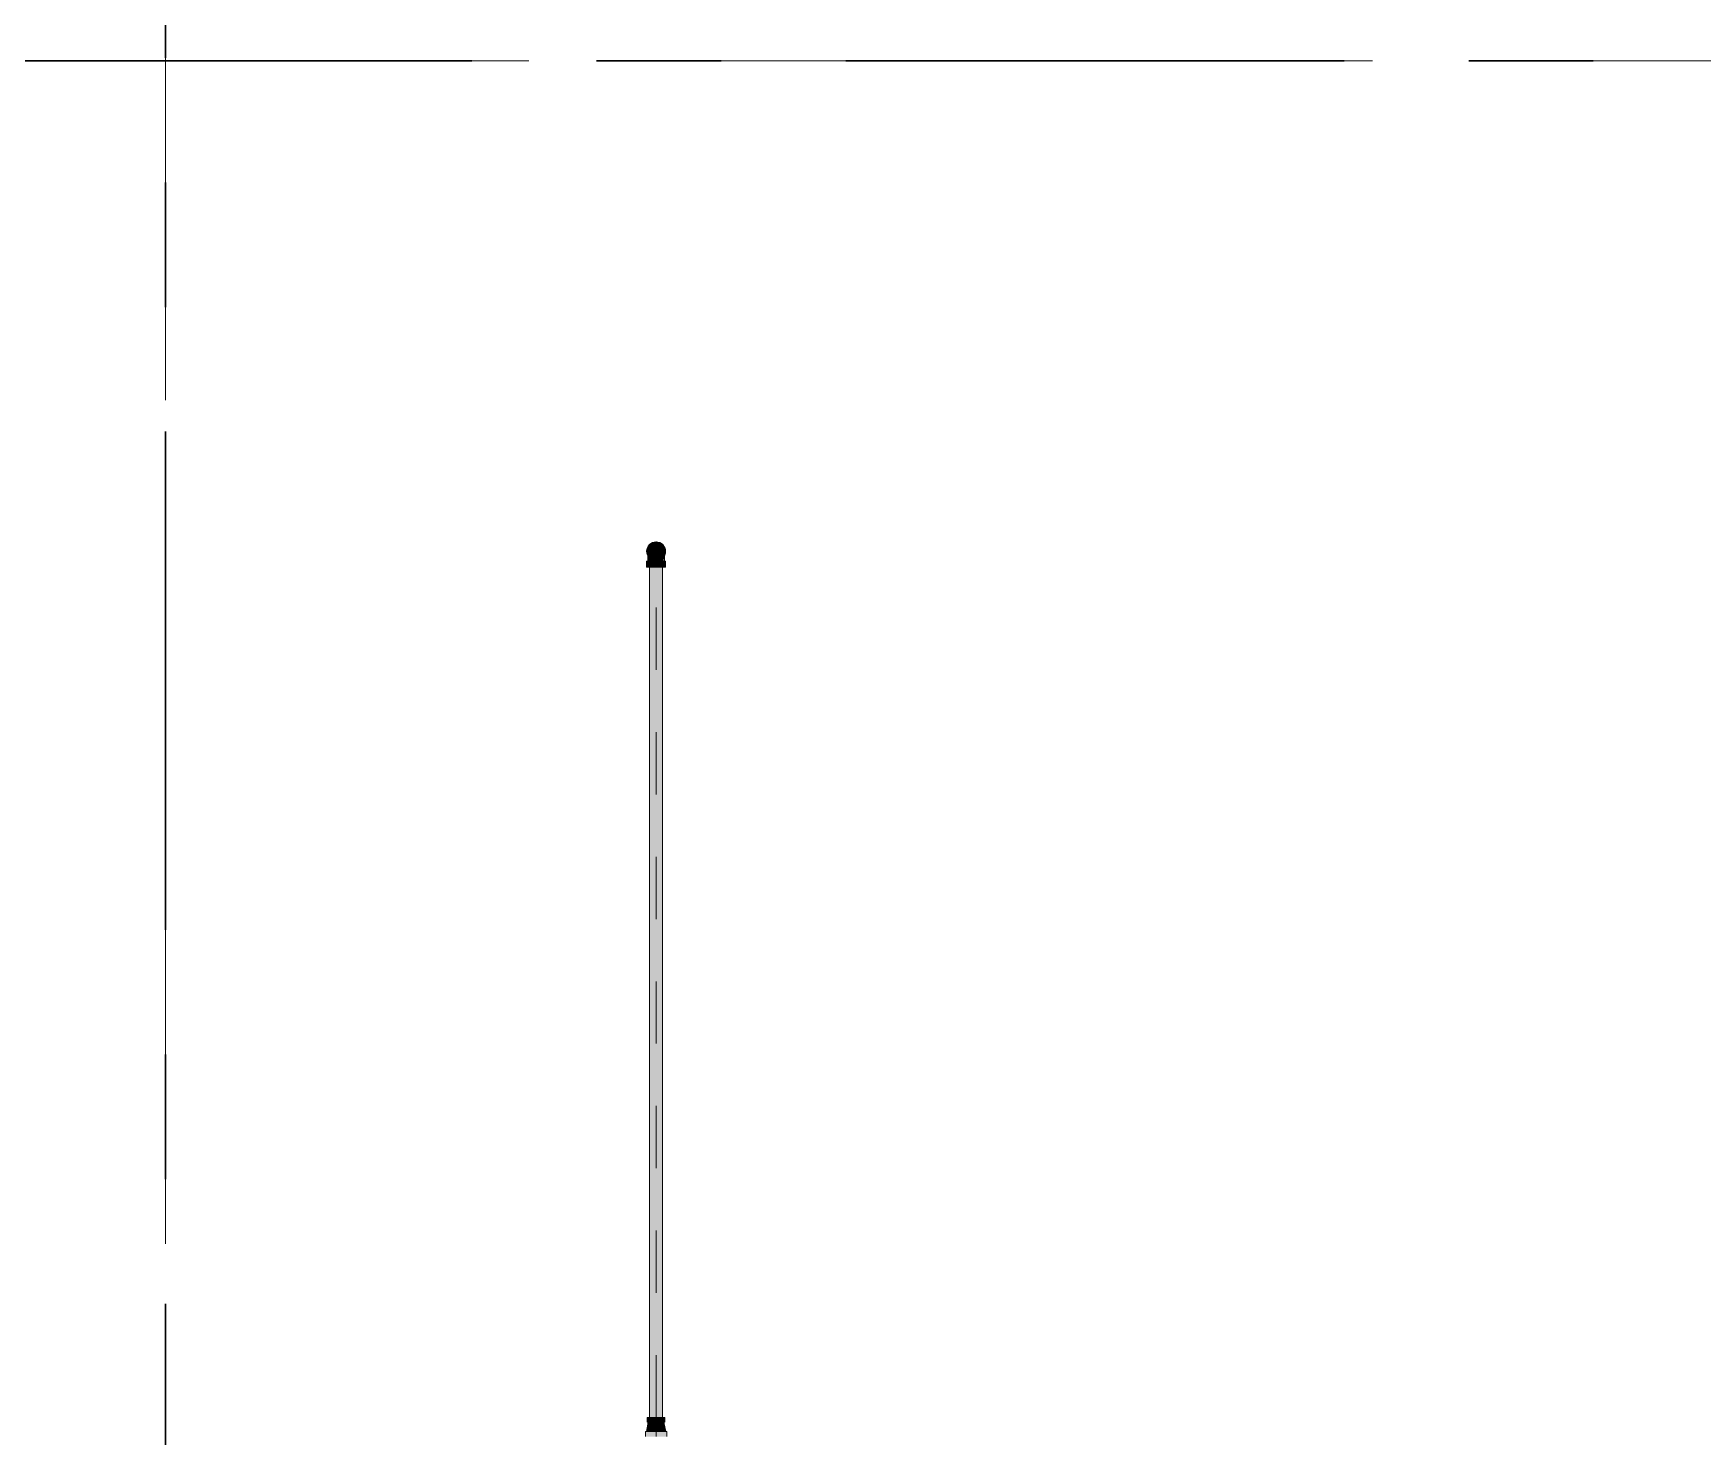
# Model space of a CAD drawing. Header units: millimetres. Extents: x -4000 to 187956, y -58990 to 162485.
# Drawn here: x 12663 to 16917, y 51944 to 55520 of the extents above; entities that cross this region are included whole.
import ezdxf

# ---------------------------------------------------------------- set-up
doc = ezdxf.new("R2010")
doc.units = ezdxf.units.MM
for name, pattern in [('Dash 1_16_', [317.5, 158.75, -158.75]), ('Grid Line', [2222.5, 1270, -317.5, 317.5, -317.5]), ('Grid Line 12_5mm', [2150, 1250, -300, 300, -300])]:
    doc.linetypes.add(name, pattern=pattern)
for name, color, linetype, lineweight in [('F-SPRN', 3, 'Continuous', 9), ('P-PIPE', 3, 'Continuous', 9), ('P-PIPE-CNTR', 3, 'Continuous', 9), ('S-GRID', 1, 'Continuous', 30)]:
    doc.layers.add(name, color=color, linetype=linetype, lineweight=lineweight)

# ---------------------------------------------------------------- blocks, each defined once
blk = doc.blocks.new('CMF2_NHAXUONG_A_rvt-1-FFS - TANG 1')
at = {"layer": 'S-GRID', "linetype": 'Grid Line 12_5mm', "lineweight": 9}
for p, q in [((13000, 161185.2), (13000, -16487.4)), ((13000, 161185.2), (13000, -16487.4)), ((-824.3, 55450), (183641.1, 55450))]:
    blk.add_line(p, q, dxfattribs=at)
blk = doc.blocks.new('Sprinkler_Up - DN20-V29-FFS - TANG 1')
at = {"layer": 'F-SPRN', "transparency": 33554534}
for points in [[(-13.5, 0), (-3.9, 0.7), (-1.7, 2.9), (-1.2, 3.5), (-0.6, 4), (0.6, 4), (1.2, 3.5), (1.7, 2.9), (4.6, 0), (22.2, 0), (18, 13.1), (6.9, 21.2), (-6.9, 21.2), (-18, 13.1), (-22.2, 0)], [(3.4, -21.2), (6.9, -21.2), (18, -13.1), (22.2, 0), (3.9, -0.7), (1.7, -2.9), (1.2, -3.5), (0.6, -4), (-0.6, -4), (-1.2, -3.5), (-1.7, -2.9), (-4.6, 0), (-22.2, 0), (-18, -13.1), (-6.9, -21.2), (0, -21.2)], [(0, -16.7), (4.3, -16.1), (12.5, -10.6), (16.1, -4.3), (16.1, 4.3), (11.8, 11.8), (8.3, 14.4), (0, 16.7), (-4.3, 16.1), (-11.8, 11.8), (-16.1, 4.3), (-16.1, -4.3), (-11.8, -11.8), (-8.3, -14.4)], [(0, -15.6), (7.8, -13.5), (13.5, -7.8), (15.1, -4), (15.1, 4), (13.5, 7.8), (7.8, 13.5), (0, 15.6), (-7.8, 13.5), (-11, 11), (-15.1, 4), (-15.1, -4), (-11, -11), (-7.8, -13.5)], [(-10.9, -5.5), (-10.9, 5.4), (-14.5, 5.4), (-14.5, -5.5)], [(-7.7, -5.5), (-7.7, 5.4), (-10.9, 5.4), (-10.9, -5.5)], [(0, -5.5), (0, 5.4), (-7.7, 5.4), (-7.7, -5.5)], [(0, 0), (5.7, 0), (2.9, 4.9), (-2.9, 4.9), (-5.7, 0)], [(2.9, -4.9), (5.7, 0), (-5.7, 0), (-2.9, -4.9)], [(-4.6, 0), (4.6, 0), (0, 4.6)], [(0, -4.6), (4.6, 0), (-4.6, 0)], [(0, -2.6), (1.3, 0), (-1.8, 0)], [(-1.3, 0), (1.8, 0), (0, 2.6)], [(7.7, -5.5), (7.7, 5.4), (0, 5.4), (0, -5.5)], [(10.9, -5.5), (10.9, 5.4), (7.7, 5.4), (7.7, -5.5)], [(14.5, -5.5), (14.5, 5.4), (10.9, 5.4), (10.9, -5.5)]]:
    blk.add_hatch(color=1, dxfattribs=at).paths.add_polyline_path(points)
at = {"layer": 'F-SPRN', "color": 1}
for p, q in [((-11.5, 5.4), (-14.5, 5.4)), ((-14.5, 5.4), (-11.3, 5.4)), ((-14.5, 5.4), (-14.5, 3.7)), ((-14.5, 3.3), (-14.5, 0)), ((-11.5, 5.4), (-11.5, 4)), ((-10.9, 1.9), (-10.9, 3.6)), ((-10.8, 5.4), (-8, 5.4)), ((-8.1, 5.4), (-10.8, 5.4)), ((-8.1, 5.4), (-8.1, 2.8)), ((-8.1, 2.5), (-8.1, 0.7)), ((-7.7, 4.8), (-7.7, 2.7)), ((-7.7, 4.8), (-7.7, 2.7)), ((-7.7, 2.1), (-7.7, 0.5)), ((-7.7, 2.1), (-7.7, 0.5)), ((-6.7, 5.4), (-4.7, 5.4)), ((-5.8, 3.8), (-5.8, 2.2)), ((-2.1, 0), (-2.1, 0)), ((-2.1, 0), (-2.1, -0.1)), ((0, 2.1), (-0.1, 2.1)), ((2.1, 0), (2.1, 0.1)), ((2.1, 0), (2.1, 0)), ((4.7, 5.4), (6.5, 5.4)), ((7.7, 5.4), (10.8, 5.4)), ((7.7, 5.2), (7.7, 2.7)), ((7.7, 5.2), (7.7, 2.7)), ((7.7, 2.3), (7.7, 0.5)), ((7.7, 2.3), (7.7, 0.5)), ((10.8, 5.4), (8.1, 5.4)), ((8.1, 5.4), (8.1, 2.8)), ((8.1, 2.5), (8.1, 0.4)), ((10.9, 5.4), (14.5, 5.4)), ((10.9, 3.6), (10.9, 0.2)), ((14.5, 5.4), (11.5, 5.4)), ((11.5, 5.4), (11.5, 4)), ((11.5, 3), (11.5, 0.2)), ((14.5, 5.4), (14.5, -5.5)), ((-14.5, -1.3), (-14.5, -3.7)), ((-11.1, -5.5), (-14.5, -5.5)), ((-14.5, -5.5), (-11.5, -5.5)), ((-10.9, -2.6), (-10.9, -1.3)), ((-10.8, -5.5), (-8.1, -5.5)), ((-7.8, -5.5), (-10.8, -5.5)), ((-8.1, -4.2), (-8.1, -5.5)), ((-7.7, -2.7), (-7.7, -4)), ((-7.7, -2.7), (-7.7, -4)), ((-7, -5.5), (-5.8, -5.5)), ((-4.8, -5.5), (-7, -5.5)), ((-5.8, -2.3), (-5.8, -3.8)), ((0, -2.1), (0.1, -2.1)), ((7, -5.5), (4.8, -5.5)), ((5.8, -2.2), (5.8, -3.8)), ((5.8, -5.5), (7, -5.5)), ((7.7, -0.5), (7.7, -2.3)), ((7.7, -0.5), (7.7, -2.3)), ((7.7, -2.7), (7.7, -5.4)), ((7.7, -2.7), (7.7, -5.4)), ((10.8, -5.5), (7.7, -5.5)), ((8.1, -0.4), (8.1, -2.5)), ((8.1, -2.8), (8.1, -5.5)), ((8.1, -5.5), (10.8, -5.5)), ((10.9, -0.2), (10.9, -3.6)), ((14.5, -5.5), (10.9, -5.5)), ((11.5, -0.2), (11.5, -3)), ((11.5, -4), (11.5, -5.5)), ((11.5, -5.5), (14.5, -5.5))]:
    blk.add_line(p, q, dxfattribs=at)
at = {"layer": 'F-SPRN', "color": 1, "flags": 128}
for points in [[(-0.6, 2), (-0.7, 2), (-0.8, 1.9), (-0.9, 1.9), (-0.9, 1.9), (-1, 1.8), (-1.1, 1.8), (-1.2, 1.7), (-1.2, 1.7), (-1.3, 1.6), (-1.4, 1.6), (-1.4, 1.5), (-1.5, 1.5), (-1.5, 1.4), (-1.6, 1.3), (-1.6, 1.3), (-1.7, 1.2), (-1.7, 1.1), (-1.8, 1.1), (-1.8, 1), (-1.9, 0.9), (-1.9, 0.8), (-1.9, 0.8), (-2, 0.7), (-2, 0.6), (-2, 0.5), (-2, 0.5), (-2, 0.4), (-2.1, 0.3), (-2.1, 0.2), (-2.1, 0.1), (-2.1, 0)], [(-0.5, 2), (-0.6, 2), (-0.6, 2)], [(-0.1, 2.1), (-0.1, 2.1), (-0.2, 2.1), (-0.3, 2.1), (-0.4, 2), (-0.5, 2)], [(2.1, 0.1), (2.1, 0.2), (2.1, 0.2), (2.1, 0.3), (2, 0.4), (2, 0.5), (2, 0.6), (2, 0.7), (1.9, 0.7), (1.9, 0.8), (1.9, 0.9), (1.8, 1), (1.8, 1), (1.8, 1.1), (1.7, 1.2), (1.7, 1.2), (1.6, 1.3), (1.6, 1.4), (1.5, 1.4), (1.4, 1.5), (1.4, 1.5), (1.3, 1.6), (1.3, 1.7), (1.2, 1.7), (1.1, 1.7), (1.1, 1.8), (1, 1.8), (0.9, 1.9), (0.8, 1.9), (0.8, 1.9), (0.7, 2), (0.6, 2), (0.5, 2), (0.4, 2), (0.4, 2), (0.3, 2.1), (0.2, 2.1), (0.1, 2.1), (0, 2.1)], [(-2.1, -0.1), (-2.1, -0.2), (-2.1, -0.2), (-2.1, -0.3)], [(-2.1, -0.3), (-2, -0.4), (-2, -0.5), (-2, -0.6), (-2, -0.7), (-1.9, -0.7), (-1.9, -0.8), (-1.9, -0.9), (-1.8, -1), (-1.8, -1), (-1.8, -1.1), (-1.7, -1.2), (-1.7, -1.2), (-1.6, -1.3), (-1.6, -1.4), (-1.5, -1.4), (-1.4, -1.5), (-1.4, -1.5), (-1.3, -1.6), (-1.3, -1.7), (-1.2, -1.7), (-1.1, -1.7), (-1.1, -1.8), (-1, -1.8), (-0.9, -1.9), (-0.8, -1.9), (-0.8, -1.9), (-0.7, -2), (-0.6, -2), (-0.5, -2), (-0.4, -2), (-0.4, -2), (-0.3, -2.1), (-0.2, -2.1), (-0.1, -2.1), (0, -2.1)], [(0.1, -2.1), (0.1, -2.1), (0.2, -2.1), (0.3, -2.1), (0.4, -2), (0.5, -2), (0.6, -2), (0.6, -2), (0.7, -2), (0.8, -1.9), (0.9, -1.9), (0.9, -1.9), (1, -1.8), (1.1, -1.8), (1.2, -1.7), (1.2, -1.7), (1.3, -1.6), (1.4, -1.6), (1.4, -1.5), (1.5, -1.5), (1.5, -1.4), (1.6, -1.3), (1.6, -1.3), (1.7, -1.2), (1.7, -1.1), (1.8, -1.1), (1.8, -1), (1.9, -0.9), (1.9, -0.8), (1.9, -0.8), (2, -0.7), (2, -0.6), (2, -0.5), (2, -0.5), (2, -0.4), (2.1, -0.3), (2.1, -0.2), (2.1, -0.1), (2.1, 0)]]:
    blk.add_lwpolyline(points, dxfattribs=at)
at = {"layer": 'F-SPRN', "color": 1}
for radius, start, end in [(22.2, 360, 180), (21.9, 165.6773, 179.2615), (21.9, 144.7698, 164.8151), (21.9, 126.6942, 143.2701), (16.7, 167.6802, 180), (16.7, 167.6802, 180), (16.7, 155.3879, 164.9693), (16.7, 155.3879, 164.9693), (15.6, 166.4265, 180), (15.6, 166.4265, 180), (15.6, 150.9409, 165), (15.6, 159.6139, 165), (16.7, 136.7213, 149.931), (16.7, 136.7213, 149.931), (15.6, 150.9409, 156.3845), (15.6, 138.4214, 150), (15.6, 138.4214, 150), (21.9, 108.2621, 125.7507), (16.7, 121.4181, 130.5751), (16.7, 121.4181, 130.5751), (15.6, 120.5262, 133.2078), (15.6, 120.5262, 133.2078), (16.7, 106.5995, 120), (16.7, 106.5995, 120), (15.6, 114.4363, 119.9813), (15.6, 114.4363, 119.9813), (21.9, 99.348, 107.901), (4.63, 155.7832, 180), (4.63, 155.7832, 180), (16.7, 96.4143, 105), (16.7, 96.4143, 105), (4.63, 109.0192, 138.2703), (4.63, 109.0192, 138.2703), (21.9, 90.145, 98.8503), (15.6, 95.5762, 100.6843), (15.6, 95.5762, 100.6843), (2.56, 109.0192, 168.8278), (2.56, 109.0192, 168.8278), (2.04, 109.0192, 180), (16.7, 83.0684, 90), (16.7, 83.0684, 90), (4.63, 17.9592, 90), (4.63, 17.9592, 90), (3.81, 57.0577, 90), (2.56, 14.5599, 90), (2.56, 14.5599, 90), (2.04, 10.4703, 90), (21.9, 72.5583, 89.4624), (15.6, 75.573, 80.5892), (15.6, 75.573, 80.5892), (3.81, 16.1605, 43.8358), (15.6, 67.5614, 74.5481), (15.6, 67.5614, 74.5481), (16.7, 60, 75), (16.7, 60, 75), (15.6, 60.0187, 65.5637), (15.6, 60.0187, 65.5637), (21.9, 54.2493, 71.7379), (15.6, 46.7922, 60), (15.6, 46.7922, 60), (16.7, 49.4249, 58.5819), (16.7, 49.4249, 58.5819), (15.6, 30, 41.5786), (15.6, 30, 41.5786), (16.7, 30, 43.2787), (16.7, 30, 43.2787), (21.9, 36.7299, 53.3058), (15.6, 23.6155, 29.5646), (15.6, 15, 29.5646), (15.6, 15, 20.3861), (16.7, 15, 24.6121), (16.7, 15, 24.6121), (15.6, 360, 13.6618), (15.6, 0, 13.6618), (16.7, 360, 12.3198), (16.7, 0, 12.3198), (21.9, 15.1849, 35.2302), (21.9, 0.7385, 14.3227), (22.2, 180, 360), (21.9, 180.7385, 194.3227), (21.9, 195.1849, 215.2302), (21.9, 216.7299, 233.3058), (16.7, 180, 192.3198), (16.7, 180, 192.3198), (16.7, 195.0307, 204.6121), (16.7, 195.0307, 204.6121), (15.6, 181.9082, 193.6618), (15.6, 181.9082, 193.6618), (15.6, 197.3339, 209.5646), (15.6, 197.3339, 209.5646), (16.7, 210.069, 219.7714), (16.7, 210.069, 219.7714), (15.6, 212.5472, 221.5786), (15.6, 212.5472, 221.5786), (21.9, 234.2493, 251.7379), (15.6, 222.9123, 225), (15.6, 222.9123, 225), (16.7, 229.4249, 238.5819), (16.7, 229.4249, 238.5819), (15.6, 233.795, 240), (15.6, 233.795, 240), (16.7, 240, 255), (16.7, 240, 255), (15.6, 240.0187, 254.5481), (15.6, 240.0187, 254.5481), (21.9, 252.5583, 269.4624), (4.63, 197.9592, 0), (4.63, 197.9592, 360), (15.6, 255, 267.64), (15.6, 255, 267.64), (3.81, 196.1605, 360), (2.56, 191.1677, 0), (2.56, 191.1677, 360), (2.04, 190.4703, 0), (16.7, 263.0684, 270), (16.7, 263.0684, 270), (21.9, 270.145, 278.8503), (15.6, 275.5762, 280.6843), (15.6, 275.5762, 280.6843), (16.7, 276.4143, 285), (16.7, 276.4143, 285), (21.9, 279.348, 287.901), (16.7, 286.5995, 300), (16.7, 286.5995, 300), (15.6, 294.4363, 299.9813), (15.6, 294.4363, 299.9813), (21.9, 288.2621, 305.7507), (15.6, 300, 313.2078), (15.6, 300, 313.2078), (16.7, 301.4181, 310.5751), (16.7, 301.4181, 310.5751), (15.6, 315, 317.0877), (15.6, 315, 317.0877), (15.6, 318.4214, 330), (15.6, 318.4214, 330), (16.7, 320.2286, 330), (16.7, 320.2286, 330), (21.9, 306.6942, 323.2701), (15.6, 330.4354, 345), (15.6, 330.4354, 336.3845), (15.6, 339.6139, 345), (15.6, 346.3382, 360), (15.6, 346.3382, 360), (16.7, 335.3879, 345), (16.7, 335.3879, 345), (16.7, 347.6802, 360), (16.7, 347.6802, 360), (21.9, 324.7698, 344.8151), (21.9, 345.6773, 359.2615)]:
    blk.add_arc((0, 0), radius, start, end, dxfattribs=at)
blk = doc.blocks.new('Steel_Elbow_Threaded_HoaPhat - Standard-V30-FFS - TANG 1')
at = {"layer": 'P-PIPE', "lineweight": 13, "transparency": 33554534}
for points in [[(14250, 54176.1), (14256.2, 54176.9), (14262.1, 54179.3), (14267.1, 54183.2), (14271.5, 54189.6), (14273.3, 54194), (14274.1, 54200.2), (14273.3, 54206.5), (14270.9, 54212.3), (14267.1, 54217.3), (14262.1, 54221.1), (14256.2, 54223.5), (14250, 54224.3), (14243.8, 54223.5), (14237.9, 54221.1), (14233, 54217.3), (14229.1, 54212.3), (14226.7, 54206.5), (14225.9, 54200.2), (14226.7, 54194), (14229.1, 54188.2), (14233, 54183.2), (14237.9, 54179.3), (14243.8, 54176.9)], [(14233, 54159.7), (14250, 54159.7), (14250, 54174.8), (14225.9, 54174.8), (14226.7, 54159.7), (14229.1, 54159.7)], [(14274.1, 54159.7), (14273.3, 54174.8), (14250, 54174.8), (14250, 54159.7), (14273.3, 54159.7)]]:
    blk.add_hatch(color=1, dxfattribs=at).paths.add_polyline_path(points)
h = blk.add_hatch(color=1, dxfattribs=at)
h.paths.add_polyline_path([(14233.1, 54185), (14230.5, 54189.6), (14231.4, 54185.7)])
h.paths.add_polyline_path([(14236.4, 54174.8), (14250, 54174.8), (14250, 54179.1), (14242.8, 54180.4), (14244.1, 54178.4), (14236.6, 54183.2), (14232.6, 54187.2), (14233.8, 54182.1), (14229.9, 54189.6), (14229.2, 54189.6), (14229.4, 54183.1), (14230.5, 54183.5), (14230.6, 54179.4), (14229.3, 54179.1), (14230.4, 54174.8), (14234, 54174.8)])
h = blk.add_hatch(color=1, dxfattribs=at)
h.paths.add_polyline_path([(14257.2, 54180.4), (14259.7, 54180.3), (14255.9, 54178.4)])
h.paths.add_polyline_path([(14266, 54174.8), (14268.3, 54174.8), (14269.7, 54178.6), (14269.9, 54186), (14269.9, 54189.6), (14268.8, 54189.6), (14262.8, 54182.7), (14257.2, 54180.4), (14250, 54179.1), (14250, 54174.8), (14263.6, 54174.8)])
h.paths.add_polyline_path([(14265.7, 54183.6), (14266.1, 54185.8), (14268.2, 54186.5)])
at = {"layer": 'P-PIPE', "color": 20, "lineweight": 13}
for p, q in [((14228.9, 54200.2), (14228.9, 54200.2)), ((14228.9, 54193), (14228.9, 54193.7)), ((14228.9, 54192.3), (14228.9, 54193)), ((14229, 54202.8), (14229.1, 54203.6)), ((14229.5, 54205.3), (14229.7, 54206.1)), ((14233, 54212.9), (14233.6, 54213.5)), ((14234.7, 54214.8), (14235.3, 54215.4)), ((14236.5, 54216.5), (14237.2, 54217.1)), ((14237.2, 54217.1), (14237.9, 54217.6)), ((14239.3, 54218.5), (14240, 54218.9)), ((14241.6, 54219.6), (14242.3, 54219.9)), ((14242.3, 54219.9), (14243.1, 54220.2)), ((14249.8, 54221.4), (14250, 54221.4)), ((14252.5, 54221.2), (14253.4, 54221.1)), ((14261.2, 54218.1), (14261.9, 54217.7)), ((14264.6, 54215.6), (14265.2, 54215)), ((14266.3, 54213.7), (14266.8, 54213)), ((14266.8, 54213), (14267.3, 54212.4)), ((14267.3, 54212.4), (14267.8, 54211.7)), ((14267.8, 54211.7), (14268.2, 54210.9)), ((14268.2, 54210.9), (14268.7, 54210.2)), ((14268.7, 54210.2), (14269, 54209.4)), ((14269, 54209.4), (14269.4, 54208.7)), ((14270.3, 54206.3), (14270.5, 54205.5)), ((14270.8, 54203.8), (14271, 54203)), ((14271.1, 54201.3), (14271.2, 54200.5)), ((14271.2, 54200.5), (14271.2, 54200.2)), ((14271.2, 54200.2), (14271.2, 54200.2)), ((14271.2, 54195.2), (14271.2, 54194.6)), ((14271.2, 54194.6), (14271.2, 54193.9)), ((14271.2, 54193.9), (14271.2, 54193.2)), ((14225.9, 54174.8), (14225.9, 54159.7)), ((14230.3, 54174.8), (14225.9, 54174.8)), ((14250, 54174.8), (14225.9, 54174.8)), ((14225.9, 54159.7), (14233, 54159.7)), ((14225.9, 54159.7), (14250, 54159.7)), ((14228.9, 54189.2), (14228.9, 54189.6)), ((14228.9, 54188.3), (14228.9, 54189.2)), ((14228.9, 54174.8), (14242.8, 54174.8)), ((14230.1, 54174.8), (14231.7, 54174.8)), ((14233, 54174.8), (14230.3, 54174.8)), ((14231.7, 54189.7), (14231.7, 54189.6)), ((14231.7, 54174.8), (14232.8, 54174.8)), ((14233.8, 54174.8), (14236.4, 54174.8)), ((14233.8, 54159.7), (14237.9, 54159.7)), ((14242.7, 54174.8), (14234, 54174.8)), ((14236.4, 54174.8), (14242.8, 54174.8)), ((14238.2, 54159.7), (14250, 54159.7)), ((14243.7, 54174.8), (14250, 54174.8)), ((14243.7, 54174.8), (14250, 54174.8)), ((14250, 54174.8), (14243.8, 54174.8)), ((14256.2, 54174.8), (14250, 54174.8)), ((14274.1, 54174.8), (14250, 54174.8)), ((14250, 54174.8), (14256.3, 54174.8)), ((14250, 54174.8), (14256.3, 54174.8)), ((14250, 54159.7), (14261.8, 54159.7)), ((14250, 54159.7), (14274.1, 54159.7)), ((14257.2, 54174.8), (14263.6, 54174.8)), ((14257.2, 54174.8), (14271.2, 54174.8)), ((14266, 54174.8), (14257.3, 54174.8)), ((14262.1, 54159.7), (14266.2, 54159.7)), ((14263.6, 54174.8), (14266.2, 54174.8)), ((14268.5, 54174.8), (14267.1, 54174.8)), ((14267.1, 54159.7), (14274.1, 54159.7)), ((14267.2, 54174.8), (14268.3, 54174.8)), ((14268.3, 54189.6), (14268.3, 54189.7)), ((14274.1, 54174.8), (14268.5, 54174.8)), ((14274.1, 54159.7), (14274.1, 54174.8))]:
    blk.add_line(p, q, dxfattribs=at)
at = {"layer": 'P-PIPE', "color": 20, "lineweight": 13, "flags": 128}
for points in [[(14228.9, 54200.2), (14228.9, 54201.1), (14228.9, 54201.9), (14229, 54202.8)], [(14228.9, 54199.9), (14228.9, 54200), (14228.9, 54200.1), (14228.9, 54200.2)], [(14228.9, 54199.4), (14228.9, 54199.7), (14228.9, 54199.9)], [(14228.9, 54198.5), (14228.9, 54198.9), (14228.9, 54199.2), (14228.9, 54199.4)], [(14228.9, 54197.7), (14228.9, 54198.1), (14228.9, 54198.5)], [(14228.9, 54196.2), (14228.9, 54196.7), (14228.9, 54197.2), (14228.9, 54197.7)], [(14228.9, 54195), (14228.9, 54195.6), (14228.9, 54196.2)], [(14228.9, 54193.7), (14228.9, 54194.4), (14228.9, 54195)], [(14228.9, 54189.6), (14228.9, 54190), (14228.9, 54190.8), (14228.9, 54191.6), (14228.9, 54192.3)], [(14229.1, 54203.6), (14229.3, 54204.4), (14229.5, 54205.3)], [(14229.7, 54206.1), (14229.9, 54206.9), (14230.2, 54207.7), (14230.5, 54208.5), (14230.9, 54209.2), (14231.2, 54210)], [(14231.2, 54210), (14231.6, 54210.7), (14232.1, 54211.5)], [(14232.1, 54211.5), (14232.5, 54212.2), (14233, 54212.9)], [(14233.6, 54213.5), (14234.1, 54214.2), (14234.7, 54214.8)], [(14235.3, 54215.4), (14235.9, 54216), (14236.5, 54216.5)], [(14237.9, 54217.6), (14238.6, 54218), (14239.3, 54218.5)], [(14240, 54218.9), (14240.8, 54219.3), (14241.6, 54219.6)], [(14243.1, 54220.2), (14243.9, 54220.5), (14244.8, 54220.7)], [(14244.8, 54220.7), (14245.6, 54220.9), (14246.4, 54221.1)], [(14246.4, 54221.1), (14247.2, 54221.2), (14248.1, 54221.3)], [(14248.1, 54221.3), (14248.9, 54221.4), (14249.8, 54221.4)], [(14250, 54221.4), (14250.8, 54221.4), (14251.7, 54221.3), (14252.5, 54221.2)], [(14253.4, 54221.1), (14254.2, 54221), (14255, 54220.8)], [(14255, 54220.8), (14255.8, 54220.6), (14256.7, 54220.3)], [(14256.7, 54220.3), (14257.5, 54220), (14258.2, 54219.7), (14259, 54219.4), (14259.8, 54219)], [(14259.8, 54219), (14260.5, 54218.6), (14261.2, 54218.1)], [(14261.9, 54217.7), (14262.6, 54217.2), (14263.3, 54216.7)], [(14263.3, 54216.7), (14263.9, 54216.1), (14264.6, 54215.6)], [(14265.2, 54215), (14265.8, 54214.3), (14266.3, 54213.7)], [(14269.4, 54208.7), (14269.7, 54207.9), (14270, 54207.1), (14270.3, 54206.3)], [(14270.5, 54205.5), (14270.7, 54204.7), (14270.8, 54203.8)], [(14271, 54203), (14271.1, 54202.1), (14271.1, 54201.3)], [(14271.2, 54200.2), (14271.2, 54200.1), (14271.2, 54200), (14271.2, 54199.9), (14271.2, 54199.7)], [(14271.2, 54199.7), (14271.2, 54199.5), (14271.2, 54199.2)], [(14271.2, 54199.2), (14271.2, 54198.9), (14271.2, 54198.6), (14271.2, 54198.2)], [(14271.2, 54198.2), (14271.2, 54197.8), (14271.2, 54197.4)], [(14271.2, 54197.4), (14271.2, 54196.9), (14271.2, 54196.3)], [(14271.2, 54196.3), (14271.2, 54195.8), (14271.2, 54195.2)], [(14271.2, 54193.2), (14271.2, 54192.5), (14271.2, 54191.8), (14271.2, 54191), (14271.2, 54190.2), (14271.2, 54189.6)], [(14228.9, 54174.8), (14228.9, 54175.8), (14228.9, 54176.8), (14228.9, 54177.8), (14228.9, 54178.9), (14228.9, 54179.9), (14228.9, 54180.8), (14228.9, 54181.8), (14228.9, 54182.8), (14228.9, 54183.8), (14228.9, 54184.7), (14228.9, 54185.6), (14228.9, 54186.5), (14228.9, 54187.4), (14228.9, 54188.3)], [(14271.2, 54189.6), (14271.2, 54189.4), (14271.2, 54188.5)], [(14271.2, 54188.5), (14271.2, 54187.7), (14271.2, 54186.8), (14271.2, 54185.9), (14271.2, 54185), (14271.2, 54184), (14271.2, 54183.1), (14271.2, 54182.1), (14271.2, 54181.1), (14271.2, 54180.1), (14271.2, 54179.1), (14271.2, 54178.1), (14271.2, 54177.1), (14271.2, 54176.1), (14271.2, 54175.1), (14271.2, 54174.8)]]:
    blk.add_lwpolyline(points, dxfattribs=at)
at = {"layer": 'P-PIPE', "color": 20, "lineweight": 13}
for radius, start, end in [(24.1, 90, 270), (24.1, 90, 270), (21.1, 172.2328, 178.0289), (21.1, 181.9562, 187.2796), (21.1, 165.7343, 170), (21.1, 154.6252, 164.9545), (21.1, 195.0335, 203.6422), (21.1, 205.3678, 209.9924), (21.1, 150.0026, 154.1966), (21.1, 130, 141.5729), (21.1, 112.9314, 123.6981), (21.1, 99.9303, 104.963), (21.1, 91.1041, 98.9613), (24.1, 270, 90), (24.1, 270, 90), (21.1, 75.037, 90), (21.1, 54.2198, 67.6765), (21.1, 38.4271, 50), (21.1, 25.3748, 29.9974), (21.1, 330.0076, 334.6322), (21.1, 15.0455, 24.7351), (21.1, 336.3578, 344.9665), (21.1, 10, 14.2657), (21.1, 345.7465, 350), (21.1, 1.9711, 7.7672), (21.1, 352.7204, 358.0438), (21.1, 213.7408, 218.4146), (21.1, 218.9512, 230), (21.1, 234.1976, 239.9895), (21.1, 240.7988, 247.0623), (21.1, 255.0343, 270), (21.1, 270, 275.2662), (21.1, 279.9464, 284.9657), (21.1, 292.3295, 305.8024), (21.1, 310, 321.0488), (21.1, 321.5854, 326.2592)]:
    blk.add_arc((14250, 54200.2), radius, start, end, dxfattribs=at)
blk = doc.blocks.new('Steel_Transition_Threaded_HoaPhat - Standard-V32-FFS - TANG 1')
at = {"layer": 'P-PIPE', "lineweight": 13, "transparency": 33554534}
h = blk.add_hatch(color=1, dxfattribs=at)
h.paths.add_polyline_path([(14250, 54177.7), (14255.8, 54178.5), (14261.3, 54180.7), (14265.9, 54184.3), (14269.8, 54189.6), (14271.7, 54194.4), (14272.5, 54200.2), (14271.7, 54206.1), (14269.5, 54211.5), (14265.9, 54216.1), (14261.3, 54219.7), (14255.8, 54222), (14250, 54222.7), (14244.2, 54222), (14238.8, 54219.7), (14234.1, 54216.1), (14230.5, 54211.5), (14228.3, 54206.1), (14227.5, 54200.2), (14228.3, 54194.4), (14230.5, 54189), (14234.1, 54184.3), (14238.8, 54180.7), (14244.2, 54178.5)])
h.paths.add_polyline_path([(14250, 54180.1), (14244.8, 54180.8), (14240, 54182.8), (14235.8, 54186), (14232.6, 54190.2), (14230.6, 54195), (14229.9, 54200.2), (14230.6, 54205.4), (14232.6, 54210.3), (14235.8, 54214.4), (14240, 54217.6), (14244.8, 54219.6), (14250, 54220.3), (14255.2, 54219.6), (14260.1, 54217.6), (14264.2, 54214.4), (14267.4, 54210.3), (14269.4, 54205.4), (14270.1, 54200.2), (14269.4, 54195), (14267, 54189.6), (14264.2, 54186), (14260.1, 54182.8), (14255.2, 54180.8)])
for points in [[(14250, 54180.1), (14250, 54183.8), (14241.8, 54186), (14235.8, 54192), (14233.6, 54200.2), (14235.8, 54208.4), (14241.8, 54214.4), (14250, 54216.6), (14250, 54220.3), (14244.8, 54219.6), (14240, 54217.6), (14235.8, 54214.4), (14232.6, 54210.3), (14230.6, 54205.4), (14229.9, 54200.2), (14230.6, 54195), (14233, 54189.6), (14235.8, 54186), (14240, 54182.8), (14244.8, 54180.8)], [(14250, 54181.7), (14254.8, 54182.4), (14259.3, 54184.2), (14265, 54189.6), (14266, 54191), (14267.9, 54195.4), (14268.5, 54200.2), (14267.9, 54205), (14266, 54209.5), (14263.1, 54213.3), (14259.3, 54216.3), (14254.8, 54218.1), (14250, 54218.7), (14245.2, 54218.1), (14240.8, 54216.3), (14236.9, 54213.3), (14234, 54209.5), (14232.1, 54205), (14231.5, 54200.2), (14232.1, 54195.4), (14235, 54189.6), (14236.9, 54187.1), (14240.8, 54184.2), (14245.2, 54182.4)], [(14250, 54180.1), (14255.2, 54180.8), (14260.1, 54182.8), (14264.2, 54186), (14267.4, 54190.2), (14269.4, 54195), (14270.1, 54200.2), (14269.4, 54205.4), (14267.4, 54210.3), (14264.2, 54214.4), (14260.1, 54217.6), (14255.2, 54219.6), (14250, 54220.3), (14250, 54216.6), (14258.2, 54214.4), (14264.2, 54208.4), (14266.4, 54200.2), (14264.2, 54192), (14258.2, 54186), (14250, 54183.8)]]:
    blk.add_hatch(color=1, dxfattribs=at).paths.add_polyline_path(points)
at = {"layer": 'P-PIPE', "color": 20, "lineweight": 13}
for radius, start, end in [(22.5, 90, 270), (22.5, 165, 180), (22.5, 180, 270), (22.5, 150, 165), (20.1, 166.0499, 193.9501), (22.5, 120, 150), (20.1, 150, 162.7449), (20.1, 197.2551, 231.1144), (18.5, 166.5939, 193.4061), (18.5, 166.5939, 193.4061), (18.5, 157.6232, 165), (18.5, 157.6232, 165), (18.5, 195, 202.3768), (18.5, 195, 202.3768), (20.1, 128.8856, 148.1553), (16.4, 168.5467, 178.9063), (16.4, 184.8393, 191.4533), (18.5, 136.4297, 150), (18.5, 136.4297, 150), (18.5, 210, 223.5703), (18.5, 210, 223.5703), (16.4, 158.0319, 163.506), (16.4, 143.5463, 150), (16.4, 210.6635, 216.4537), (18.5, 123.4976, 133.2041), (18.5, 123.4976, 133.2041), (20.1, 120, 125.0043), (22.5, 90, 120), (16.4, 121.0738, 128.0319), (20.1, 109.6859, 120), (18.5, 106.819, 120), (18.5, 106.819, 120), (16.4, 115.1607, 120), (16.4, 107.4657, 111.9681), (20.1, 100.9975, 105), (18.5, 91.4353, 103.2046), (18.5, 91.4353, 103.2046), (16.4, 96.2132, 104.6042), (20.1, 90.5246, 98.5089), (22.5, 30, 90), (22.5, 270, 90), (18.5, 78.0986, 90), (18.5, 78.0986, 90), (20.1, 75.0607, 87.9279), (18.5, 60, 75), (18.5, 60, 75), (16.4, 66.9681, 72.9388), (20.1, 54.9957, 75), (16.4, 50.4733, 56.6389), (18.5, 46.7959, 56.5024), (18.5, 46.7959, 56.5024), (20.1, 31.8447, 51.1144), (20.1, 308.8856, 342.7449), (16.4, 30, 38.0319), (18.5, 30, 43.5703), (18.5, 30, 43.5703), (18.5, 316.4297, 330), (18.5, 316.4297, 330), (16.4, 338.0319, 342.8691), (16.4, 353.5463, 8.0319), (18.5, 15, 22.3768), (18.5, 15, 22.3768), (18.5, 337.6232, 345), (18.5, 337.6232, 345), (20.1, 17.2551, 30), (18.5, 346.5939, 13.4061), (18.5, 346.5939, 13.4061), (22.5, 330, 30), (20.1, 346.0499, 13.9501), (18.5, 226.7959, 236.5024), (18.5, 226.7959, 236.5024), (16.4, 220.5249, 225), (20.1, 234.9957, 255), (16.4, 230.4733, 236.6389), (18.5, 240, 255), (18.5, 240, 255), (16.4, 240, 246.5955), (16.4, 250.3629, 255), (20.1, 255.0607, 267.9279), (18.5, 258.0986, 270), (18.5, 258.0986, 270), (16.4, 264.1652, 268.506), (22.5, 270, 300), (20.1, 270.5246, 278.5089), (18.5, 271.4353, 283.2046), (18.5, 271.4353, 283.2046), (16.4, 276.2132, 283.9063), (20.1, 280.9975, 285), (16.4, 287.4657, 291.9681), (18.5, 286.819, 300), (18.5, 286.819, 300), (16.4, 293.4045, 300), (20.1, 289.6859, 305.0043), (18.5, 303.4976, 313.2041), (18.5, 303.4976, 313.2041), (22.5, 300, 315), (16.4, 315, 319.4751), (22.5, 315, 330)]:
    blk.add_arc((14250, 54200.2), radius, start, end, dxfattribs=at)

msp = doc.modelspace()

# ---------------------------------------------------------------- block references
at = {"lineweight": 5}
msp.add_blockref('CMF2_NHAXUONG_A_rvt-1-FFS - TANG 1', (0, 0), dxfattribs=at)

# ---------------------------------------------------------------- next in the draw order: hatches: boundary and pattern name
at = {"layer": 'P-PIPE', "transparency": 33554534}
for points in [[(14241.7, 54185.8), (14242.8, 54187.7), (14241.7, 54191.9), (14242.8, 54196.1), (14245.8, 54199.1), (14257.2, 54204.4), (14258.4, 54208.6), (14257.2, 54212.8), (14255.9, 54214.5), (14250, 54216.9), (14241.7, 54214.7), (14235.5, 54208.6), (14233.3, 54200.2), (14235.5, 54191.9), (14238.2, 54188.4)], [(14250, 54183.5), (14258.4, 54185.8), (14262.5, 54189.6), (14266.1, 54195.9), (14266.1, 54204.6), (14261.8, 54212), (14258.4, 54214.7), (14250, 54216.9), (14245.7, 54216.4), (14238.2, 54212), (14233.9, 54204.6), (14233.9, 54195.9), (14238.2, 54188.4), (14241.7, 54185.8)], [(14250, 51993.1), (14250, 54159.7), (14233.3, 54159.7), (14233.9, 51993.1), (14245.7, 51993.1)], [(14250, 51993.1), (14266.7, 51993.1), (14266.1, 54159.7), (14250, 54159.7), (14250, 52145.6)], [(14262.4, 51957.4), (14274.8, 51957.4), (14269.4, 51981.3), (14229.9, 51981.3), (14226.1, 51957.4), (14256.4, 51957.4)], [(14234.1, 51981.3), (14272.5, 51981.3), (14271.7, 51993.1), (14227.5, 51993.1), (14228.3, 51981.3), (14230.5, 51981.3)], [(14250, 51944.1), (14277.4, 51944.1), (14276.4, 51957.4), (14222.7, 51957.4), (14223.6, 51944.1), (14242.9, 51944.1)]]:
    msp.add_hatch(color=1, dxfattribs=at).paths.add_polyline_path(points)

# ---------------------------------------------------------------- next in the draw order: linework, layer by layer
at = {"layer": 'P-PIPE', "color": 20, "lineweight": 13}
for p, q in [((14233.3, 54159.7), (14233.3, 51993.1)), ((14237.9, 54159.7), (14233.3, 54159.7)), ((14261.8, 54159.7), (14238.2, 54159.7)), ((14266.7, 54159.7), (14262.1, 54159.7)), ((14266.7, 51993.1), (14266.7, 54159.7)), ((14229.9, 51981.3), (14225.2, 51957.4)), ((14227.5, 51993.1), (14227.5, 51981.3)), ((14233.2, 51993.1), (14227.5, 51993.1)), ((14272.5, 51993.1), (14227.5, 51993.1)), ((14227.5, 51981.3), (14272.5, 51981.3)), ((14227.5, 51981.3), (14228.3, 51981.3)), ((14228.3, 51981.3), (14229.8, 51981.3)), ((14230.6, 51981.3), (14244.2, 51981.3)), ((14233.3, 51993.1), (14233.9, 51993.1)), ((14234, 51993.1), (14238.2, 51993.1)), ((14238.1, 51993.1), (14234.1, 51993.1)), ((14238.7, 51993.1), (14261.3, 51993.1)), ((14261.3, 51993.1), (14238.8, 51993.1)), ((14244.8, 51981.3), (14255.2, 51981.3)), ((14255.8, 51981.3), (14269.4, 51981.3)), ((14261.8, 51993.1), (14266, 51993.1)), ((14265.9, 51993.1), (14261.9, 51993.1)), ((14266.1, 51993.1), (14266.7, 51993.1)), ((14269.5, 51993.1), (14266.8, 51993.1)), ((14271.7, 51993.1), (14269.5, 51993.1)), ((14274.8, 51957.4), (14270.1, 51981.3)), ((14270.2, 51981.3), (14272.5, 51981.3)), ((14272.5, 51993.1), (14271.7, 51993.1)), ((14272.5, 51981.3), (14272.5, 51993.1)), ((14222.7, 51957.4), (14222.7, 51944.1)), ((14223.6, 51957.4), (14222.7, 51957.4)), ((14277.4, 51957.4), (14222.7, 51957.4)), ((14225, 51957.4), (14223.6, 51957.4)), ((14242.9, 51957.4), (14226.3, 51957.4)), ((14256.4, 51957.4), (14243.6, 51957.4)), ((14273.7, 51957.4), (14257.1, 51957.4)), ((14276.4, 51957.4), (14275, 51957.4)), ((14277.4, 51957.4), (14276.4, 51957.4)), ((14277.4, 51944.1), (14277.4, 51957.4))]:
    msp.add_line(p, q, dxfattribs=at)
at = {"layer": 'P-PIPE', "color": 1}
for centre, radius, start, end in [((14250, 54200.2), 16.7, 170.1108, 177.203), ((14250, 54200.2), 16.7, 182.797, 189.8892), ((14250, 54200.2), 16.7, 190.2154, 195.2487), ((14250, 54200.2), 16.7, 157.579, 164.2722), ((14250, 54191.9), 8.35, 172.0327, 181.5407), ((14250, 54191.9), 8.35, 131.0366, 150), ((14250, 54191.9), 8.35, 115.6806, 125.5287), ((14250, 54191.9), 8.35, 100.6842, 114.0387), ((14250, 54191.9), 8.35, 90, 100.6842), ((14250, 54208.6), 8.35, 270, 280.6842), ((14250, 54208.6), 8.35, 69.0027, 79.2369), ((14250, 54208.6), 8.35, 316.3183, 330), ((14250, 54208.6), 8.35, 20.1285, 29.0413), ((14250, 54208.6), 8.35, 8.0385, 17.9918), ((14250, 54208.6), 8.35, 352.2824, 1.6717), ((14250, 54200.2), 16.7, 46.0317, 57.203), ((14250, 54200.2), 16.7, 39.3092, 45.2846), ((14250, 54200.2), 16.7, 32.3031, 39.2955), ((14250, 54200.2), 16.7, 23.314, 31.0974), ((14250, 54200.2), 16.7, 328.9026, 336.686), ((14250, 54200.2), 16.7, 16.9375, 22.421), ((14250, 54200.2), 16.7, 337.2636, 343.0625), ((14250, 54200.2), 16.7, 4.3093, 9.8892), ((14250, 54200.2), 16.7, 231.8726, 237.203), ((14250, 54191.9), 8.35, 199.9004, 209.0413), ((14250, 54191.9), 8.35, 226.6998, 237.8461), ((14250, 54191.9), 8.35, 249.0027, 259.2369), ((14250, 54200.2), 16.7, 264.6626, 273.5288), ((14250, 54200.2), 16.7, 308.1274, 313.9683)]:
    msp.add_arc(centre, radius, start, end, dxfattribs=at)
at = {"layer": 'P-PIPE-CNTR', "color": 1, "linetype": 'Dash 1_16_'}
for p, q in [((14225, 54200.2), (14227.5, 54200.2)), ((14227.8, 54200.2), (14231.5, 54200.2)), ((14231.5, 54200.2), (14233.3, 54200.2)), ((14236.9, 54200.2), (14240.4, 54200.2)), ((14240.4, 54200.2), (14242.3, 54200.2)), ((14245.4, 54200.2), (14247.6, 54200.2)), ((14248.7, 54200.2), (14250, 54200.2)), ((14250, 54222.7), (14250, 54225.2)), ((14250, 54221.4), (14250, 54222.7)), ((14250, 54218.7), (14250, 54220.3)), ((14250, 54213.7), (14250, 54215.3)), ((14250, 54210), (14250, 54212.7)), ((14250, 54205.6), (14250, 54209.2)), ((14250, 54202.8), (14250, 54204.4)), ((14250, 54200.2), (14250, 54202.3)), ((14250, 54198.2), (14250, 54200.2)), ((14250, 54200.2), (14251.3, 54200.2)), ((14250, 54196), (14250, 54197.7)), ((14250, 54191.2), (14250, 54194.7)), ((14251.8, 54200.2), (14254.6, 54200.2)), ((14255.7, 54200.2), (14263.5, 54200.2)), ((14266.4, 54200.2), (14268.5, 54200.2)), ((14268.5, 54200.2), (14272.2, 54200.2)), ((14272.5, 54200.2), (14275, 54200.2)), ((14250, 54188.3), (14250, 54189.6)), ((14250, 54185.1), (14250, 54186.6)), ((14250, 54182.4), (14250, 54183.6)), ((14250, 54180.1), (14250, 54181.7)), ((14250, 54177.7), (14250, 54179.1)), ((14250, 54175.2), (14250, 54177.7)), ((14250, 51993.1), (14250, 54159.7)), ((14250, 51993.1), (14250, 54159.7))]:
    msp.add_line(p, q, dxfattribs=at)
at = {"layer": 'P-PIPE-CNTR', "color": 20, "lineweight": 13}
for p, q in [((14250, 54199.6), (14250, 54200.2)), ((14250, 54197.8), (14250, 54199.3)), ((14250, 54191.5), (14250, 54196.1)), ((14250, 54188.9), (14250, 54190.2)), ((14250, 54185.9), (14250, 54187.4)), ((14250, 54183), (14250, 54184.3)), ((14250, 54180.7), (14250, 54182.4)), ((14250, 54178.2), (14250, 54179.5)), ((14250, 54176.3), (14250, 54178)), ((14250, 54174.8), (14250, 54176.3)), ((14250, 54159.7), (14250, 54174.8)), ((14250, 51944.1), (14250, 51993.1))]:
    msp.add_line(p, q, dxfattribs=at)
at = {"layer": 'S-GRID', "linetype": 'Grid Line'}
for p, q in [((13000, 161185.2), (13000, -16487.4)), ((-824.3, 55450), (183641.1, 55450))]:
    msp.add_line(p, q, dxfattribs=at)

# ---------------------------------------------------------------- next in the draw order: block references
at = {"layer": 'F-SPRN', "color": 1}
msp.add_blockref('Sprinkler_Up - DN20-V29-FFS - TANG 1', (14250, 54200.2), dxfattribs=at)
at = {"layer": 'P-PIPE', "color": 20, "lineweight": 13}
for name in ['Steel_Elbow_Threaded_HoaPhat - Standard-V30-FFS - TANG 1', 'Steel_Transition_Threaded_HoaPhat - Standard-V32-FFS - TANG 1']:
    msp.add_blockref(name, (0, 0), dxfattribs=at)

doc.saveas('drawing.dxf')
